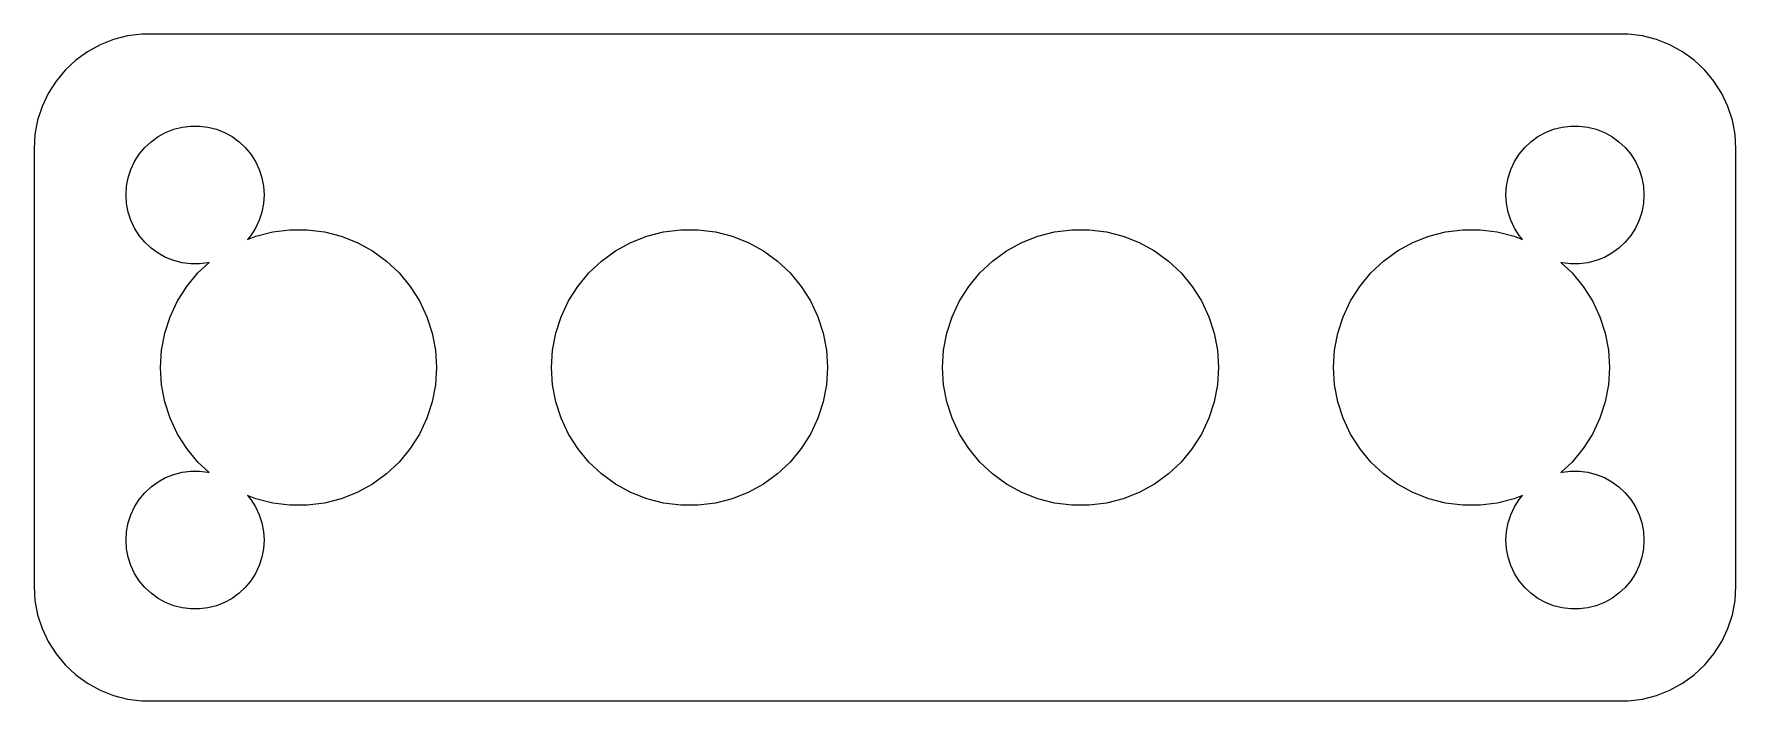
# Model space of a CAD drawing. Header units: metres. Extents: x -37 to 37, y 24.5 to 53.5.
import ezdxf

# ---------------------------------------------------------------- set-up
doc = ezdxf.new("R2010")
doc.units = ezdxf.units.M

msp = doc.modelspace()

# ---------------------------------------------------------------- linework, layer by layer
for p, q in [((-32.9369, 53.4114), (-33.5451, 53.2553)), ((-32.3139, 53.4901), (-32.9369, 53.4114)), ((32.3139, 53.4901), (-32.3139, 53.4901)), ((32.9369, 53.4114), (32.3139, 53.4901)), ((33.5451, 53.2553), (32.9369, 53.4114)), ((-34.6791, 52.7216), (-35.1871, 52.3526)), ((-34.1289, 53.0241), (-34.6791, 52.7216)), ((-33.5451, 53.2553), (-34.1289, 53.0241)), ((34.1289, 53.0241), (33.5451, 53.2553)), ((34.6791, 52.7216), (34.1289, 53.0241)), ((35.1871, 52.3526), (34.6791, 52.7216)), ((-35.6448, 51.9227), (-36.0451, 51.4389)), ((-35.1871, 52.3526), (-35.6448, 51.9227)), ((35.6448, 51.9227), (35.1871, 52.3526)), ((36.0451, 51.4389), (35.6448, 51.9227)), ((-36.0451, 51.4389), (-36.3815, 50.9088)), ((36.3815, 50.9088), (36.0451, 51.4389)), ((-36.6489, 50.3406), (-36.8429, 49.7434)), ((-36.3815, 50.9088), (-36.6489, 50.3406)), ((36.6489, 50.3406), (36.3815, 50.9088)), ((36.8429, 49.7434), (36.6489, 50.3406)), ((-36.8429, 49.7434), (-36.9606, 49.1267)), ((36.9606, 49.1267), (36.8429, 49.7434)), ((-36.9606, 49.1267), (-37, 48.5)), ((-31.9123, 48.8115), (-31.6075, 49.033)), ((-31.6075, 49.033), (-31.2773, 49.2145)), ((-31.2773, 49.2145), (-30.927, 49.3532)), ((-30.927, 49.3532), (-30.5621, 49.4469)), ((-30.5621, 49.4469), (-30.1884, 49.4941)), ((-30.1884, 49.4941), (-29.8116, 49.4941)), ((-29.8116, 49.4941), (-29.4379, 49.4469)), ((-29.4379, 49.4469), (-29.0729, 49.3532)), ((-29.0729, 49.3532), (-28.7227, 49.2145)), ((-28.7227, 49.2145), (-28.3925, 49.033)), ((-28.3925, 49.033), (-28.0877, 48.8115)), ((28.0877, 48.8115), (28.3925, 49.033)), ((28.3925, 49.033), (28.7227, 49.2145)), ((28.7227, 49.2145), (29.0729, 49.3532)), ((29.0729, 49.3532), (29.4379, 49.4469)), ((29.4379, 49.4469), (29.8116, 49.4941)), ((29.8116, 49.4941), (30.1884, 49.4941)), ((30.1884, 49.4941), (30.5621, 49.4469)), ((30.5621, 49.4469), (30.927, 49.3532)), ((30.927, 49.3532), (31.2773, 49.2145)), ((31.2773, 49.2145), (31.6075, 49.033)), ((31.6075, 49.033), (31.9123, 48.8115)), ((37, 48.5), (36.9606, 49.1267)), ((-37, 48.5), (-37, 29.5)), ((-32.6289, 47.9453), (-32.427, 48.2634)), ((-32.427, 48.2634), (-32.1869, 48.5536)), ((-32.1869, 48.5536), (-31.9123, 48.8115)), ((-28.0877, 48.8115), (-27.8131, 48.5536)), ((-27.8131, 48.5536), (-27.5729, 48.2634)), ((-27.5729, 48.2634), (-27.3711, 47.9453)), ((27.3711, 47.9453), (27.5729, 48.2634)), ((27.5729, 48.2634), (27.8131, 48.5536)), ((27.8131, 48.5536), (28.0877, 48.8115)), ((31.9123, 48.8115), (32.1869, 48.5536)), ((32.1869, 48.5536), (32.427, 48.2634)), ((32.427, 48.2634), (32.6289, 47.9453)), ((37, 29.5), (37, 48.5)), ((-32.9057, 47.2461), (-32.7893, 47.6044)), ((-32.7893, 47.6044), (-32.6289, 47.9453)), ((-27.3711, 47.9453), (-27.2107, 47.6044)), ((-27.2107, 47.6044), (-27.0942, 47.2461)), ((27.0942, 47.2461), (27.2107, 47.6044)), ((27.2107, 47.6044), (27.3711, 47.9453)), ((32.6289, 47.9453), (32.7893, 47.6044)), ((32.7893, 47.6044), (32.9057, 47.2461)), ((-33, 46.5), (-32.9763, 46.876)), ((-32.9763, 46.876), (-32.9057, 47.2461)), ((-27.0942, 47.2461), (-27.0237, 46.876)), ((-27.0237, 46.876), (-27, 46.5)), ((27, 46.5), (27.0237, 46.876)), ((27.0237, 46.876), (27.0942, 47.2461)), ((32.9057, 47.2461), (32.9763, 46.876)), ((32.9763, 46.876), (33, 46.5)), ((-32.9763, 46.124), (-33, 46.5)), ((-32.9057, 45.7539), (-32.9763, 46.124)), ((-27.0237, 46.124), (-27.0942, 45.7539)), ((-27, 46.5), (-27.0237, 46.124)), ((27.0237, 46.124), (27, 46.5)), ((27.0942, 45.7539), (27.0237, 46.124)), ((32.9763, 46.124), (32.9057, 45.7539)), ((33, 46.5), (32.9763, 46.124)), ((-32.7893, 45.3956), (-32.9057, 45.7539)), ((-32.6289, 45.0547), (-32.7893, 45.3956)), ((-27.2107, 45.3956), (-27.3711, 45.0547)), ((-27.0942, 45.7539), (-27.2107, 45.3956)), ((27.2107, 45.3956), (27.0942, 45.7539)), ((27.3711, 45.0547), (27.2107, 45.3956)), ((32.7893, 45.3956), (32.6289, 45.0547)), ((32.9057, 45.7539), (32.7893, 45.3956)), ((-32.427, 44.7366), (-32.6289, 45.0547)), ((-32.1869, 44.4464), (-32.427, 44.7366)), ((-31.9123, 44.1884), (-32.1869, 44.4464)), ((-27.5729, 44.7366), (-27.7168, 44.5627)), ((-27.7168, 44.5627), (-27.3541, 44.7063)), ((-27.3711, 45.0547), (-27.5729, 44.7366)), ((-27.3541, 44.7063), (-26.6243, 44.8937)), ((-26.6243, 44.8937), (-25.8767, 44.9882)), ((-25.8767, 44.9882), (-25.1232, 44.9882)), ((-25.1232, 44.9882), (-24.3757, 44.8937)), ((-24.3757, 44.8937), (-23.6459, 44.7063)), ((-23.6459, 44.7063), (-22.9453, 44.429)), ((-22.9453, 44.429), (-22.285, 44.066)), ((-11.715, 44.066), (-11.0547, 44.429)), ((-11.0547, 44.429), (-10.3541, 44.7063)), ((-10.3541, 44.7063), (-9.62428, 44.8937)), ((-9.62428, 44.8937), (-8.87674, 44.9882)), ((-8.87674, 44.9882), (-8.12325, 44.9882)), ((-8.12325, 44.9882), (-7.3757, 44.8937)), ((-7.3757, 44.8937), (-6.64589, 44.7063)), ((-6.64589, 44.7063), (-5.94531, 44.429)), ((-5.94531, 44.429), (-5.28503, 44.066)), ((5.28503, 44.066), (5.94531, 44.429)), ((5.94531, 44.429), (6.64589, 44.7063)), ((6.64589, 44.7063), (7.3757, 44.8937)), ((7.3757, 44.8937), (8.12325, 44.9882)), ((8.12325, 44.9882), (8.87674, 44.9882)), ((8.87674, 44.9882), (9.62428, 44.8937)), ((9.62428, 44.8937), (10.3541, 44.7063)), ((10.3541, 44.7063), (11.0547, 44.429)), ((11.0547, 44.429), (11.715, 44.066)), ((22.285, 44.066), (22.9453, 44.429)), ((22.9453, 44.429), (23.6459, 44.7063)), ((23.6459, 44.7063), (24.3757, 44.8937)), ((24.3757, 44.8937), (25.1232, 44.9882)), ((25.1232, 44.9882), (25.8767, 44.9882)), ((25.8767, 44.9882), (26.6243, 44.8937)), ((26.6243, 44.8937), (27.3541, 44.7063)), ((27.3541, 44.7063), (27.7168, 44.5627)), ((27.5729, 44.7366), (27.3711, 45.0547)), ((27.7168, 44.5627), (27.5729, 44.7366)), ((32.1869, 44.4464), (31.9123, 44.1884)), ((32.427, 44.7366), (32.1869, 44.4464)), ((32.6289, 45.0547), (32.427, 44.7366)), ((-31.6075, 43.967), (-31.9123, 44.1884)), ((-31.2773, 43.7855), (-31.6075, 43.967)), ((-30.927, 43.6468), (-31.2773, 43.7855)), ((-22.285, 44.066), (-21.6754, 43.6231)), ((-12.3245, 43.6231), (-11.715, 44.066)), ((-5.28503, 44.066), (-4.67545, 43.6231)), ((4.67545, 43.6231), (5.28503, 44.066)), ((11.715, 44.066), (12.3245, 43.6231)), ((21.6754, 43.6231), (22.285, 44.066)), ((31.2773, 43.7855), (30.927, 43.6468)), ((31.6075, 43.967), (31.2773, 43.7855)), ((31.9123, 44.1884), (31.6075, 43.967)), ((-30.5621, 43.5531), (-30.927, 43.6468)), ((-30.1884, 43.5059), (-30.5621, 43.5531)), ((-30.3541, 42.5267), (-29.8738, 43.1073)), ((-29.8116, 43.5059), (-30.1884, 43.5059)), ((-29.8738, 43.1073), (-29.3844, 43.5668)), ((-29.4379, 43.5531), (-29.8116, 43.5059)), ((-29.3844, 43.5668), (-29.4379, 43.5531)), ((-21.6754, 43.6231), (-21.1262, 43.1073)), ((-21.1262, 43.1073), (-20.6459, 42.5267)), ((-13.3541, 42.5267), (-12.8738, 43.1073)), ((-12.8738, 43.1073), (-12.3245, 43.6231)), ((-4.67545, 43.6231), (-4.12617, 43.1073)), ((-4.12617, 43.1073), (-3.64589, 42.5267)), ((3.64589, 42.5267), (4.12617, 43.1073)), ((4.12617, 43.1073), (4.67545, 43.6231)), ((12.3245, 43.6231), (12.8738, 43.1073)), ((12.8738, 43.1073), (13.3541, 42.5267)), ((20.6459, 42.5267), (21.1262, 43.1073)), ((21.1262, 43.1073), (21.6754, 43.6231)), ((29.4379, 43.5531), (29.3844, 43.5668)), ((29.3844, 43.5668), (29.8738, 43.1073)), ((29.8116, 43.5059), (29.4379, 43.5531)), ((30.1884, 43.5059), (29.8116, 43.5059)), ((29.8738, 43.1073), (30.3541, 42.5267)), ((30.5621, 43.5531), (30.1884, 43.5059)), ((30.927, 43.6468), (30.5621, 43.5531)), ((-30.7578, 41.8905), (-30.3541, 42.5267)), ((-20.6459, 42.5267), (-20.2422, 41.8905)), ((-13.7578, 41.8905), (-13.3541, 42.5267)), ((-3.64589, 42.5267), (-3.24216, 41.8905)), ((3.24216, 41.8905), (3.64589, 42.5267)), ((13.3541, 42.5267), (13.7578, 41.8905)), ((20.2422, 41.8905), (20.6459, 42.5267)), ((30.3541, 42.5267), (30.7578, 41.8905)), ((-31.0787, 41.2087), (-30.7578, 41.8905)), ((-20.2422, 41.8905), (-19.9213, 41.2087)), ((-14.0786, 41.2087), (-13.7578, 41.8905)), ((-3.24216, 41.8905), (-2.92134, 41.2087)), ((2.92134, 41.2087), (3.24216, 41.8905)), ((13.7578, 41.8905), (14.0786, 41.2087)), ((19.9213, 41.2087), (20.2422, 41.8905)), ((30.7578, 41.8905), (31.0787, 41.2087)), ((-31.3115, 40.4921), (-31.0787, 41.2087)), ((-19.9213, 41.2087), (-19.6885, 40.4921)), ((-14.3115, 40.4921), (-14.0786, 41.2087)), ((-2.92134, 41.2087), (-2.68849, 40.4921)), ((2.68849, 40.4921), (2.92134, 41.2087)), ((14.0786, 41.2087), (14.3115, 40.4921)), ((19.6885, 40.4921), (19.9213, 41.2087)), ((31.0787, 41.2087), (31.3115, 40.4921)), ((-31.4527, 39.752), (-31.3115, 40.4921)), ((-19.6885, 40.4921), (-19.5473, 39.752)), ((-14.4527, 39.752), (-14.3115, 40.4921)), ((-2.68849, 40.4921), (-2.5473, 39.752)), ((2.5473, 39.752), (2.68849, 40.4921)), ((14.3115, 40.4921), (14.4527, 39.752)), ((19.5473, 39.752), (19.6885, 40.4921)), ((31.3115, 40.4921), (31.4527, 39.752)), ((-31.5, 39), (-31.4527, 39.752)), ((-19.5473, 39.752), (-19.5, 39)), ((-14.5, 39), (-14.4527, 39.752)), ((-2.5473, 39.752), (-2.5, 39)), ((2.5, 39), (2.5473, 39.752)), ((14.4527, 39.752), (14.5, 39)), ((19.5, 39), (19.5473, 39.752)), ((31.4527, 39.752), (31.5, 39)), ((-31.4527, 38.248), (-31.5, 39)), ((-19.5, 39), (-19.5473, 38.248)), ((-14.4527, 38.248), (-14.5, 39)), ((-2.5, 39), (-2.5473, 38.248)), ((2.5473, 38.248), (2.5, 39)), ((14.5, 39), (14.4527, 38.248)), ((19.5473, 38.248), (19.5, 39)), ((31.5, 39), (31.4527, 38.248)), ((-31.3115, 37.5079), (-31.4527, 38.248)), ((-19.5473, 38.248), (-19.6885, 37.5079)), ((-14.3115, 37.5079), (-14.4527, 38.248)), ((-2.5473, 38.248), (-2.68849, 37.5079)), ((2.68849, 37.5079), (2.5473, 38.248)), ((14.4527, 38.248), (14.3115, 37.5079)), ((19.6885, 37.5079), (19.5473, 38.248)), ((31.4527, 38.248), (31.3115, 37.5079)), ((-31.0787, 36.7913), (-31.3115, 37.5079)), ((-19.6885, 37.5079), (-19.9213, 36.7913)), ((-14.0786, 36.7913), (-14.3115, 37.5079)), ((-2.68849, 37.5079), (-2.92134, 36.7913)), ((2.92134, 36.7913), (2.68849, 37.5079)), ((14.3115, 37.5079), (14.0786, 36.7913)), ((19.9213, 36.7913), (19.6885, 37.5079)), ((31.3115, 37.5079), (31.0787, 36.7913)), ((-30.7578, 36.1095), (-31.0787, 36.7913)), ((-19.9213, 36.7913), (-20.2422, 36.1095)), ((-13.7578, 36.1095), (-14.0786, 36.7913)), ((-2.92134, 36.7913), (-3.24216, 36.1095)), ((3.24216, 36.1095), (2.92134, 36.7913)), ((14.0786, 36.7913), (13.7578, 36.1095)), ((20.2422, 36.1095), (19.9213, 36.7913)), ((31.0787, 36.7913), (30.7578, 36.1095)), ((-30.3541, 35.4733), (-30.7578, 36.1095)), ((-20.2422, 36.1095), (-20.6459, 35.4733)), ((-13.3541, 35.4733), (-13.7578, 36.1095)), ((-3.24216, 36.1095), (-3.64589, 35.4733)), ((3.64589, 35.4733), (3.24216, 36.1095)), ((13.7578, 36.1095), (13.3541, 35.4733)), ((20.6459, 35.4733), (20.2422, 36.1095)), ((30.7578, 36.1095), (30.3541, 35.4733)), ((-29.8738, 34.8927), (-30.3541, 35.4733)), ((-29.3844, 34.4332), (-29.8738, 34.8927)), ((-21.1262, 34.8927), (-21.6754, 34.3769)), ((-20.6459, 35.4733), (-21.1262, 34.8927)), ((-12.8738, 34.8927), (-13.3541, 35.4733)), ((-12.3245, 34.3769), (-12.8738, 34.8927)), ((-4.12617, 34.8927), (-4.67545, 34.3769)), ((-3.64589, 35.4733), (-4.12617, 34.8927)), ((4.12617, 34.8927), (3.64589, 35.4733)), ((4.67545, 34.3769), (4.12617, 34.8927)), ((12.8738, 34.8927), (12.3245, 34.3769)), ((13.3541, 35.4733), (12.8738, 34.8927)), ((21.1262, 34.8927), (20.6459, 35.4733)), ((21.6754, 34.3769), (21.1262, 34.8927)), ((29.8738, 34.8927), (29.3844, 34.4332)), ((30.3541, 35.4733), (29.8738, 34.8927)), ((-31.6075, 34.033), (-31.2773, 34.2145)), ((-31.2773, 34.2145), (-30.927, 34.3532)), ((-30.927, 34.3532), (-30.5621, 34.4469)), ((-30.5621, 34.4469), (-30.1884, 34.4941)), ((-30.1884, 34.4941), (-29.8116, 34.4941)), ((-29.8116, 34.4941), (-29.4379, 34.4469)), ((-29.4379, 34.4469), (-29.3844, 34.4332)), ((-21.6754, 34.3769), (-22.285, 33.934)), ((-11.715, 33.934), (-12.3245, 34.3769)), ((-4.67545, 34.3769), (-5.28503, 33.934)), ((5.28503, 33.934), (4.67545, 34.3769)), ((12.3245, 34.3769), (11.715, 33.934)), ((22.285, 33.934), (21.6754, 34.3769)), ((29.3844, 34.4332), (29.4379, 34.4469)), ((29.4379, 34.4469), (29.8116, 34.4941)), ((29.8116, 34.4941), (30.1884, 34.4941)), ((30.1884, 34.4941), (30.5621, 34.4469)), ((30.5621, 34.4469), (30.927, 34.3532)), ((30.927, 34.3532), (31.2773, 34.2145)), ((31.2773, 34.2145), (31.6075, 34.033)), ((-32.427, 33.2634), (-32.1869, 33.5536)), ((-32.1869, 33.5536), (-31.9123, 33.8116)), ((-31.9123, 33.8116), (-31.6075, 34.033)), ((-27.3541, 33.2937), (-27.7168, 33.4373)), ((-27.7168, 33.4373), (-27.5729, 33.2634)), ((-22.9453, 33.571), (-23.6459, 33.2937)), ((-22.285, 33.934), (-22.9453, 33.571)), ((-11.0547, 33.571), (-11.715, 33.934)), ((-10.3541, 33.2937), (-11.0547, 33.571)), ((-5.94531, 33.571), (-6.64589, 33.2937)), ((-5.28503, 33.934), (-5.94531, 33.571)), ((5.94531, 33.571), (5.28503, 33.934)), ((6.64589, 33.2937), (5.94531, 33.571)), ((11.0547, 33.571), (10.3541, 33.2937)), ((11.715, 33.934), (11.0547, 33.571)), ((22.9453, 33.571), (22.285, 33.934)), ((23.6459, 33.2937), (22.9453, 33.571)), ((27.7168, 33.4373), (27.3541, 33.2937)), ((27.5729, 33.2634), (27.7168, 33.4373)), ((31.6075, 34.033), (31.9123, 33.8116)), ((31.9123, 33.8116), (32.1869, 33.5536)), ((32.1869, 33.5536), (32.427, 33.2634)), ((-32.9057, 32.2461), (-32.7893, 32.6044)), ((-32.7893, 32.6044), (-32.6289, 32.9453)), ((-32.6289, 32.9453), (-32.427, 33.2634)), ((-27.5729, 33.2634), (-27.3711, 32.9453)), ((-27.3711, 32.9453), (-27.2107, 32.6044)), ((-26.6243, 33.1063), (-27.3541, 33.2937)), ((-27.2107, 32.6044), (-27.0942, 32.2461)), ((-25.8767, 33.0118), (-26.6243, 33.1063)), ((-25.1232, 33.0118), (-25.8767, 33.0118)), ((-24.3757, 33.1063), (-25.1232, 33.0118)), ((-23.6459, 33.2937), (-24.3757, 33.1063)), ((-9.62428, 33.1063), (-10.3541, 33.2937)), ((-8.87674, 33.0118), (-9.62428, 33.1063)), ((-8.12325, 33.0118), (-8.87674, 33.0118)), ((-7.3757, 33.1063), (-8.12325, 33.0118)), ((-6.64589, 33.2937), (-7.3757, 33.1063)), ((7.3757, 33.1063), (6.64589, 33.2937)), ((8.12325, 33.0118), (7.3757, 33.1063)), ((8.87674, 33.0118), (8.12325, 33.0118)), ((9.62428, 33.1063), (8.87674, 33.0118)), ((10.3541, 33.2937), (9.62428, 33.1063)), ((24.3757, 33.1063), (23.6459, 33.2937)), ((25.1232, 33.0118), (24.3757, 33.1063)), ((25.8767, 33.0118), (25.1232, 33.0118)), ((26.6243, 33.1063), (25.8767, 33.0118)), ((27.3541, 33.2937), (26.6243, 33.1063)), ((27.0942, 32.2461), (27.2107, 32.6044)), ((27.2107, 32.6044), (27.3711, 32.9453)), ((27.3711, 32.9453), (27.5729, 33.2634)), ((32.427, 33.2634), (32.6289, 32.9453)), ((32.6289, 32.9453), (32.7893, 32.6044)), ((32.7893, 32.6044), (32.9057, 32.2461)), ((-33, 31.5), (-32.9763, 31.876)), ((-32.9763, 31.876), (-32.9057, 32.2461)), ((-27.0942, 32.2461), (-27.0237, 31.876)), ((-27.0237, 31.876), (-27, 31.5)), ((27, 31.5), (27.0237, 31.876)), ((27.0237, 31.876), (27.0942, 32.2461)), ((32.9057, 32.2461), (32.9763, 31.876)), ((32.9763, 31.876), (33, 31.5)), ((-32.9763, 31.124), (-33, 31.5)), ((-32.9057, 30.7539), (-32.9763, 31.124)), ((-27.0237, 31.124), (-27.0942, 30.7539)), ((-27, 31.5), (-27.0237, 31.124)), ((27.0237, 31.124), (27, 31.5)), ((27.0942, 30.7539), (27.0237, 31.124)), ((32.9763, 31.124), (32.9057, 30.7539)), ((33, 31.5), (32.9763, 31.124)), ((-32.7893, 30.3956), (-32.9057, 30.7539)), ((-32.6289, 30.0547), (-32.7893, 30.3956)), ((-27.2107, 30.3956), (-27.3711, 30.0547)), ((-27.0942, 30.7539), (-27.2107, 30.3956)), ((27.2107, 30.3956), (27.0942, 30.7539)), ((27.3711, 30.0547), (27.2107, 30.3956)), ((32.7893, 30.3956), (32.6289, 30.0547)), ((32.9057, 30.7539), (32.7893, 30.3956)), ((-32.427, 29.7366), (-32.6289, 30.0547)), ((-32.1869, 29.4464), (-32.427, 29.7366)), ((-27.5729, 29.7366), (-27.8131, 29.4464)), ((-27.3711, 30.0547), (-27.5729, 29.7366)), ((27.5729, 29.7366), (27.3711, 30.0547)), ((27.8131, 29.4464), (27.5729, 29.7366)), ((32.427, 29.7366), (32.1869, 29.4464)), ((32.6289, 30.0547), (32.427, 29.7366)), ((-37, 29.5), (-36.9606, 28.8733)), ((-36.9606, 28.8733), (-36.8429, 28.2566)), ((-31.9123, 29.1885), (-32.1869, 29.4464)), ((-31.6075, 28.967), (-31.9123, 29.1885)), ((-31.2773, 28.7855), (-31.6075, 28.967)), ((-28.3925, 28.967), (-28.7227, 28.7855)), ((-28.0877, 29.1885), (-28.3925, 28.967)), ((-27.8131, 29.4464), (-28.0877, 29.1885)), ((28.0877, 29.1885), (27.8131, 29.4464)), ((28.3925, 28.967), (28.0877, 29.1885)), ((28.7227, 28.7855), (28.3925, 28.967)), ((31.6075, 28.967), (31.2773, 28.7855)), ((31.9123, 29.1885), (31.6075, 28.967)), ((32.1869, 29.4464), (31.9123, 29.1885)), ((36.8429, 28.2566), (36.9606, 28.8733)), ((36.9606, 28.8733), (37, 29.5)), ((-36.8429, 28.2566), (-36.6489, 27.6594)), ((-30.927, 28.6468), (-31.2773, 28.7855)), ((-30.5621, 28.5531), (-30.927, 28.6468)), ((-30.1884, 28.5059), (-30.5621, 28.5531)), ((-29.8116, 28.5059), (-30.1884, 28.5059)), ((-29.4379, 28.5531), (-29.8116, 28.5059)), ((-29.0729, 28.6468), (-29.4379, 28.5531)), ((-28.7227, 28.7855), (-29.0729, 28.6468)), ((29.0729, 28.6468), (28.7227, 28.7855)), ((29.4379, 28.5531), (29.0729, 28.6468)), ((29.8116, 28.5059), (29.4379, 28.5531)), ((30.1884, 28.5059), (29.8116, 28.5059)), ((30.5621, 28.5531), (30.1884, 28.5059)), ((30.927, 28.6468), (30.5621, 28.5531)), ((31.2773, 28.7855), (30.927, 28.6468)), ((36.6489, 27.6594), (36.8429, 28.2566)), ((-36.6489, 27.6594), (-36.3815, 27.0912)), ((36.3815, 27.0912), (36.6489, 27.6594)), ((-36.3815, 27.0912), (-36.0451, 26.5611)), ((36.0451, 26.5611), (36.3815, 27.0912)), ((-36.0451, 26.5611), (-35.6448, 26.0773)), ((-35.6448, 26.0773), (-35.1871, 25.6474)), ((35.1871, 25.6474), (35.6448, 26.0773)), ((35.6448, 26.0773), (36.0451, 26.5611)), ((-35.1871, 25.6474), (-34.6791, 25.2784)), ((-34.6791, 25.2784), (-34.1289, 24.9759)), ((34.1289, 24.9759), (34.6791, 25.2784)), ((34.6791, 25.2784), (35.1871, 25.6474)), ((-34.1289, 24.9759), (-33.5451, 24.7447)), ((-33.5451, 24.7447), (-32.9369, 24.5886)), ((-32.9369, 24.5886), (-32.3139, 24.5099)), ((-32.3139, 24.5099), (32.3139, 24.5099)), ((32.3139, 24.5099), (32.9369, 24.5886)), ((32.9369, 24.5886), (33.5451, 24.7447)), ((33.5451, 24.7447), (34.1289, 24.9759))]:
    msp.add_line(p, q)

doc.saveas('drawing.dxf')
